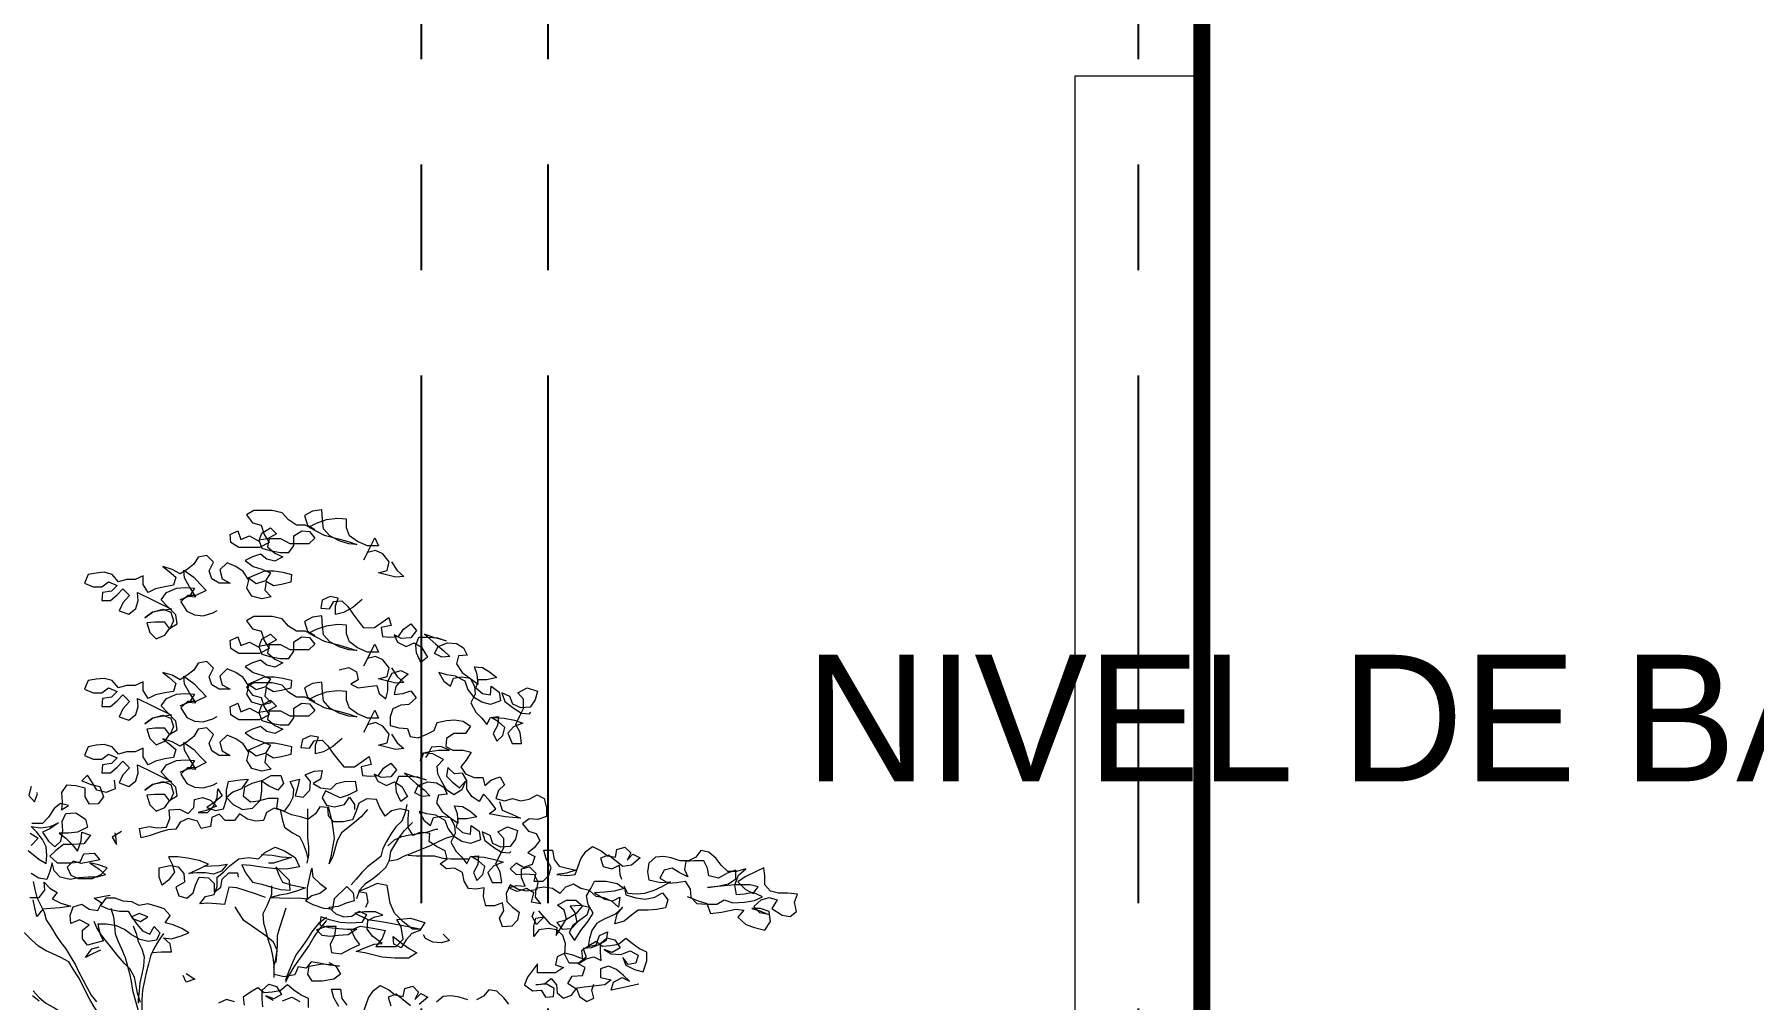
# Model space of a CAD drawing. Header units: metres. Extents: x -58 to 722, y -1100 to 345.
# Drawn here: x 36.077 to 38.116, y 105.857 to 107.001 of the extents above; entities that cross this region are included whole.
import ezdxf

# ---------------------------------------------------------------- set-up
doc = ezdxf.new("R2010")
doc.units = ezdxf.units.M
doc.header["$MEASUREMENT"] = 0
doc.linetypes.add('CENTER2', pattern=[1.125, 0.75, -0.125, 0.125, -0.125])
doc.linetypes.add('CENTERX2', pattern=[4, 2.5, -0.5, 0.5, -0.5])
doc.layers.add('FSR_ARQ_002MURO', color=150, linetype='Continuous', lineweight=30)
doc.layers.add('FSR_ARQ_006ARBOLES', color=74, linetype='Continuous', lineweight=0)
for name, color, linetype in [('FSR_ARQ_010MUROBAJO', 33, 'Continuous'), ('FSR_ARQ_016EJES', 135, 'CENTER2'), ('FSR_ARQ_024LINEACORTE', 10, 'Continuous')]:
    doc.layers.add(name, color=color, linetype=linetype)
doc.styles.add('ESPACIOS', font='GOTHIC.TTF')

# ---------------------------------------------------------------- blocks, each defined once
blk = doc.blocks.new('arboles fsr 01')
at = {"layer": 'FSR_ARQ_006ARBOLES'}
for points in [[(186.2981, -34.7477), (186.2924, -34.7563), (186.2859, -34.762), (186.2938, -34.7627), (186.3109, -34.7585), (186.3024, -34.7563), (186.3002, -34.7477), (186.3067, -34.7399), (186.3138, -34.7363), (186.3217, -34.7384), (186.3253, -34.7456), (186.3146, -34.7241), (186.311, -34.732), (186.3217, -34.732), (186.3317, -34.7277), (186.3396, -34.722), (186.3425, -34.7141), (186.3425, -34.7056), (186.351, -34.7049), (186.3625, -34.7063), (186.3725, -34.7099), (186.3796, -34.7135), (186.3646, -34.7213), (186.3503, -34.7249), (186.341, -34.7277), (186.3324, -34.7306), (186.3403, -34.7299), (186.3496, -34.727), (186.3589, -34.722), (186.3653, -34.7149), (186.3661, -34.7063), (186.3668, -34.6963), (186.3761, -34.6977), (186.3839, -34.702), (186.3811, -34.7113), (186.3739, -34.7156), (186.3832, -34.7113), (186.3918, -34.7113), (186.3997, -34.7063), (186.4061, -34.6992), (186.4161, -34.697), (186.434, -34.6971), (186.4412, -34.7014), (186.4354, -34.7092), (186.4268, -34.7114), (186.424, -34.7207), (186.419, -34.7285), (186.4283, -34.7335), (186.449, -34.7336), (186.4569, -34.7286), (186.4576, -34.7207), (186.4497, -34.7171), (186.4469, -34.7257), (186.4383, -34.7221), (186.429, -34.7271), (186.4261, -34.7192), (186.4175, -34.7142), (186.4118, -34.7199), (186.4204, -34.7249), (186.429, -34.7264), (186.4261, -34.7342), (186.4182, -34.7364), (186.4082, -34.7385), (186.3996, -34.7385), (186.3946, -34.7314), (186.3947, -34.7221), (186.3868, -34.717), (186.3789, -34.7178), (186.3739, -34.7242), (186.3796, -34.7299), (186.3982, -34.7299), (186.4075, -34.7249), (186.419, -34.7249), (186.4204, -34.7328), (186.4132, -34.7392), (186.4054, -34.7428), (186.4132, -34.7471), (186.4211, -34.745), (186.4275, -34.74), (186.4354, -34.7428), (186.4426, -34.7464), (186.4347, -34.7521), (186.4261, -34.755), (186.4175, -34.7586), (186.4225, -34.7664), (186.4318, -34.7693), (186.4397, -34.7636), (186.4232, -34.7564), (186.4139, -34.7564), (186.4054, -34.7578), (186.3968, -34.76), (186.3975, -34.7678), (186.4068, -34.77), (186.4146, -34.7714), (186.4218, -34.7671), (186.4232, -34.7757), (186.4168, -34.7822), (186.4261, -34.7843), (186.4361, -34.7815), (186.4411, -34.7736), (186.439, -34.7657), (186.4447, -34.7571), (186.4518, -34.7522), (186.4604, -34.7486), (186.4676, -34.7557), (186.4654, -34.7643), (186.4576, -34.7686), (186.4683, -34.7686), (186.4754, -34.7643), (186.4783, -34.7565), (186.474, -34.7479), (186.4805, -34.7414), (186.489, -34.7429), (186.4933, -34.75), (186.4998, -34.7551), (186.5069, -34.7594), (186.5148, -34.7551), (186.5241, -34.7522), (186.5176, -34.7572), (186.5112, -34.7629), (186.5133, -34.7708), (186.5219, -34.7722), (186.5312, -34.7744), (186.5384, -34.778), (186.5434, -34.7701), (186.5434, -34.7615), (186.5512, -34.7651), (186.5598, -34.7651), (186.5677, -34.7673), (186.5741, -34.7601), (186.582, -34.758), (186.5899, -34.7587), (186.5977, -34.7602), (186.6013, -34.7687), (186.5927, -34.7723), (186.5841, -34.7723), (186.5777, -34.7673), (186.5691, -34.7709), (186.5748, -34.7766), (186.5834, -34.778), (186.5841, -34.7859), (186.5755, -34.7859), (186.5691, -34.7802), (186.5634, -34.7744), (186.557, -34.7809), (186.5634, -34.788), (186.567, -34.7959), (186.5577, -34.7994), (186.5505, -34.7937), (186.5484, -34.7859), (186.5491, -34.778), (186.5341, -34.7851), (186.5155, -34.7944), (186.5255, -34.7958), (186.5341, -34.7973), (186.5419, -34.803), (186.5341, -34.7973), (186.524, -34.7944), (186.5162, -34.7973), (186.5133, -34.8058), (186.5169, -34.8137), (186.5219, -34.8073), (186.5319, -34.8073), (186.5398, -34.808), (186.5369, -34.8173), (186.5305, -34.8237), (186.5219, -34.8202), (186.5169, -34.813), (186.5097, -34.8087), (186.5112, -34.8001), (186.5198, -34.7915), (186.5255, -34.7851), (186.5205, -34.778), (186.5105, -34.7737), (186.5019, -34.7729), (186.4926, -34.7736), (186.4976, -34.7815), (186.5069, -34.7851), (186.499, -34.7815), (186.4912, -34.7822), (186.4976, -34.7722), (186.5026, -34.7636), (186.5033, -34.7558), (186.4933, -34.7629), (186.4869, -34.7701), (186.4811, -34.7758), (186.4912, -34.7808), (186.4997, -34.7808), (186.5062, -34.7872), (186.5004, -34.7965), (186.4926, -34.8001), (186.484, -34.8008), (186.4747, -34.7979), (186.4704, -34.7958)], [(186.3271, -34.7848), (186.3363, -34.7926), (186.3456, -34.7977), (186.3535, -34.7998), (186.3535, -34.7912), (186.3507, -34.7834), (186.3585, -34.7819), (186.3664, -34.7855), (186.3678, -34.7934), (186.3592, -34.7941), (186.3549, -34.7869), (186.3471, -34.7862), (186.3413, -34.7919), (186.3363, -34.7991), (186.3313, -34.8055), (186.3256, -34.8127), (186.3149, -34.8126), (186.3006, -34.8026), (186.2984, -34.8105), (186.3084, -34.8126), (186.307, -34.8212), (186.2991, -34.8219), (186.2913, -34.8212), (186.2863, -34.8141), (186.2791, -34.809), (186.2734, -34.8155), (186.2791, -34.8226), (186.2884, -34.8234), (186.2955, -34.8198), (186.292, -34.8269), (186.2834, -34.8312), (186.2755, -34.8276), (186.2684, -34.8319), (186.2626, -34.8419), (186.2691, -34.8469), (186.2734, -34.8376), (186.2741, -34.8298), (186.2712, -34.8219), (186.2619, -34.8219), (186.2526, -34.8226), (186.244, -34.8255), (186.2555, -34.8226), (186.2655, -34.819), (186.2541, -34.829), (186.2462, -34.8355), (186.2405, -34.8412), (186.2483, -34.8419), (186.2555, -34.8383), (186.2519, -34.8312), (186.2426, -34.8276), (186.234, -34.8283), (186.2269, -34.8326), (186.2233, -34.8397), (186.2319, -34.8405), (186.234, -34.8483), (186.2283, -34.8569), (186.2197, -34.8633), (186.2125, -34.8683), (186.2133, -34.859), (186.2161, -34.8512), (186.2083, -34.8519), (186.2011, -34.8562), (186.194, -34.8619), (186.204, -34.864), (186.2125, -34.864), (186.2147, -34.8719), (186.2082, -34.8776), (186.2004, -34.8791), (186.1997, -34.8705), (186.1918, -34.8762), (186.1904, -34.8848), (186.2004, -34.8884), (186.2089, -34.8862), (186.2161, -34.8819), (186.2226, -34.8734), (186.2254, -34.8655), (186.2347, -34.8605), (186.2433, -34.8591), (186.2512, -34.8569), (186.2462, -34.8655), (186.2397, -34.8705), (186.2369, -34.8626), (186.229, -34.8612), (186.2204, -34.8626), (186.2161, -34.8705), (186.2154, -34.8784), (186.2197, -34.8869), (186.2147, -34.8962), (186.2089, -34.902), (186.2039, -34.9084), (186.2004, -34.9012), (186.1925, -34.9005), (186.1932, -34.9091), (186.1975, -34.917), (186.1939, -34.9248), (186.1882, -34.9191), (186.186, -34.9112), (186.1925, -34.9055), (186.1996, -34.9012), (186.1868, -34.9019), (186.1767, -34.9041), (186.1682, -34.9069), (186.1775, -34.9105), (186.1832, -34.9169), (186.1789, -34.927), (186.1696, -34.9269), (186.171, -34.9162), (186.1753, -34.9084), (186.1717, -34.9005), (186.1675, -34.8926), (186.1675, -34.8833), (186.1732, -34.8769), (186.1639, -34.8719), (186.1539, -34.8754), (186.156, -34.884), (186.161, -34.8912), (186.1703, -34.8919), (186.1782, -34.8883), (186.1811, -34.8805), (186.1889, -34.8769), (186.1861, -34.8855), (186.1768, -34.8926), (186.1696, -34.8969), (186.1617, -34.8976), (186.1603, -34.8962)], [(186.2981, -34.8524), (186.2924, -34.861), (186.2859, -34.8667), (186.2938, -34.8674), (186.3109, -34.8631), (186.3024, -34.861), (186.3002, -34.8524), (186.3067, -34.8445), (186.3138, -34.841), (186.3217, -34.8431), (186.3253, -34.8503), (186.3146, -34.8288), (186.311, -34.8367), (186.3217, -34.8367), (186.3317, -34.8324), (186.3396, -34.8267), (186.3425, -34.8188), (186.3425, -34.8102), (186.351, -34.8095), (186.3625, -34.811), (186.3725, -34.8146), (186.3796, -34.8181), (186.3646, -34.826), (186.3503, -34.8296), (186.341, -34.8324), (186.3324, -34.8353), (186.3403, -34.8346), (186.3496, -34.8317), (186.3589, -34.8267), (186.3653, -34.8196), (186.3661, -34.811), (186.3668, -34.801), (186.3761, -34.8024), (186.3839, -34.8067), (186.3811, -34.816), (186.3739, -34.8203), (186.3832, -34.816), (186.3918, -34.816), (186.3997, -34.811), (186.4061, -34.8039), (186.4161, -34.8017), (186.434, -34.8017), (186.4412, -34.806), (186.4354, -34.8139), (186.4268, -34.816), (186.424, -34.8253), (186.419, -34.8332), (186.4283, -34.8382), (186.449, -34.8382), (186.4569, -34.8332), (186.4576, -34.8254), (186.4497, -34.8218), (186.4469, -34.8304), (186.4383, -34.8268), (186.429, -34.8318), (186.4261, -34.8239), (186.4175, -34.8189), (186.4118, -34.8246), (186.4204, -34.8296), (186.429, -34.8311), (186.4261, -34.8389), (186.4182, -34.8411), (186.4082, -34.8432), (186.3996, -34.8432), (186.3946, -34.836), (186.3947, -34.8267), (186.3868, -34.8217), (186.3789, -34.8224), (186.3739, -34.8289), (186.3796, -34.8346), (186.3982, -34.8346), (186.4075, -34.8296), (186.419, -34.8296), (186.4204, -34.8375), (186.4132, -34.8439), (186.4054, -34.8475), (186.4132, -34.8518), (186.4211, -34.8497), (186.4275, -34.8447), (186.4354, -34.8475), (186.4426, -34.8511), (186.4347, -34.8568), (186.4261, -34.8597), (186.4175, -34.8632), (186.4225, -34.8711), (186.4318, -34.874), (186.4397, -34.8683), (186.4232, -34.8611), (186.4139, -34.8611), (186.4054, -34.8625), (186.3968, -34.8646), (186.3975, -34.8725), (186.4068, -34.8747), (186.4146, -34.8761), (186.4218, -34.8718), (186.4232, -34.8804), (186.4168, -34.8868), (186.4261, -34.889), (186.4361, -34.8861), (186.4411, -34.8783), (186.439, -34.8704), (186.4447, -34.8618), (186.4518, -34.8568), (186.4604, -34.8533), (186.4676, -34.8604), (186.4654, -34.869), (186.4576, -34.8733), (186.4683, -34.8733), (186.4754, -34.869), (186.4783, -34.8611), (186.474, -34.8526), (186.4805, -34.8461), (186.489, -34.8476), (186.4933, -34.8547), (186.4998, -34.8597), (186.5069, -34.864), (186.5148, -34.8597), (186.5241, -34.8569), (186.5176, -34.8619), (186.5112, -34.8676), (186.5133, -34.8755), (186.5219, -34.8769), (186.5312, -34.8791), (186.5384, -34.8827), (186.5434, -34.8748), (186.5434, -34.8662), (186.5512, -34.8698), (186.5598, -34.8698), (186.5677, -34.872), (186.5741, -34.8648), (186.582, -34.8627), (186.5899, -34.8634), (186.5977, -34.8648), (186.6013, -34.8734), (186.5927, -34.877), (186.5841, -34.877), (186.5777, -34.872), (186.5691, -34.8755), (186.5748, -34.8813), (186.5834, -34.8827), (186.5841, -34.8906), (186.5755, -34.8906), (186.5691, -34.8848), (186.5634, -34.8791), (186.557, -34.8855), (186.5634, -34.8927), (186.567, -34.9006), (186.5577, -34.9041), (186.5505, -34.8984), (186.5484, -34.8905), (186.5491, -34.8827), (186.5341, -34.8898), (186.5155, -34.8991), (186.5255, -34.9005), (186.5341, -34.902), (186.5419, -34.9077), (186.5341, -34.902), (186.524, -34.8991), (186.5162, -34.9019), (186.5133, -34.9105), (186.5169, -34.9184), (186.5219, -34.912), (186.5319, -34.912), (186.5398, -34.9127), (186.5369, -34.922), (186.5305, -34.9284), (186.5219, -34.9248), (186.5169, -34.9177), (186.5097, -34.9134), (186.5112, -34.9048), (186.5198, -34.8962), (186.5255, -34.8898), (186.5205, -34.8826), (186.5105, -34.8783), (186.5019, -34.8776), (186.4926, -34.8783), (186.4976, -34.8862), (186.5069, -34.8898), (186.499, -34.8862), (186.4912, -34.8869), (186.4976, -34.8769), (186.5026, -34.8683), (186.5033, -34.8605), (186.4933, -34.8676), (186.4869, -34.8747), (186.4811, -34.8805), (186.4912, -34.8855), (186.4997, -34.8855), (186.5062, -34.8919), (186.5004, -34.9012), (186.4926, -34.9048), (186.484, -34.9055), (186.4747, -34.9026), (186.4704, -34.9005)], [(186.3496, -34.8542), (186.3403, -34.8521), (186.3325, -34.8564), (186.331, -34.8642), (186.3382, -34.8685), (186.331, -34.8721), (186.321, -34.8706), (186.3124, -34.8699), (186.3103, -34.8778), (186.3038, -34.8828), (186.3017, -34.8749), (186.3017, -34.8656), (186.2974, -34.8577), (186.2888, -34.8549), (186.2817, -34.8584), (186.2881, -34.8642), (186.2938, -34.8706), (186.2953, -34.8785), (186.2867, -34.8778), (186.2788, -34.8749), (186.2738, -34.882), (186.2809, -34.8885), (186.2888, -34.8892), (186.2967, -34.8928), (186.2995, -34.9007), (186.2995, -34.9092), (186.2909, -34.9114), (186.2824, -34.9121), (186.2795, -34.92), (186.2716, -34.9214), (186.263, -34.9178), (186.2559, -34.9142), (186.253, -34.9063), (186.2437, -34.9042), (186.2359, -34.9035), (186.2273, -34.9049), (186.2201, -34.9099), (186.2251, -34.917), (186.2366, -34.9171), (186.2437, -34.9221), (186.2444, -34.9299), (186.2373, -34.9335), (186.2273, -34.9335), (186.2194, -34.9356), (186.2244, -34.9435), (186.2294, -34.9499), (186.2251, -34.9571), (186.2165, -34.9607), (186.2079, -34.9607), (186.2058, -34.9685), (186.1993, -34.9628), (186.1908, -34.9599), (186.1865, -34.9678), (186.1922, -34.9735), (186.195, -34.9814), (186.1864, -34.9835), (186.1786, -34.9814), (186.1707, -34.9835), (186.1621, -34.9821), (186.1543, -34.9778), (186.1471, -34.9813), (186.145, -34.9906), (186.145, -34.9992), (186.1535, -35.0021), (186.1621, -35.0014), (186.1685, -35.0064), (186.1628, -35.0135), (186.155, -35.0157), (186.1514, -35.0228), (186.1571, -35.03), (186.1635, -35.035), (186.1564, -35.0386), (186.1592, -35.0464), (186.1678, -35.0493), (186.175, -35.045), (186.1807, -35.0507), (186.1749, -35.0565), (186.1656, -35.0557), (186.1571, -35.0564), (186.1535, -35.0636), (186.1549, -35.0715), (186.1649, -35.0729), (186.1735, -35.0708), (186.1807, -35.0665), (186.1849, -35.0751), (186.1842, -35.0829), (186.1785, -35.0886), (186.172, -35.0936), (186.1735, -35.1015), (186.1792, -35.1072), (186.1885, -35.108), (186.1914, -35.0994), (186.1871, -35.0922), (186.1885, -35.0844), (186.1964, -35.0872), (186.205, -35.0872), (186.2071, -35.0779), (186.2064, -35.0694), (186.2143, -35.0708), (186.2221, -35.0701), (186.2264, -35.0629), (186.2279, -35.0544), (186.2357, -35.0501), (186.2436, -35.0508), (186.25, -35.0458), (186.2429, -35.0408), (186.2451, -35.0329), (186.2536, -35.0286), (186.2608, -35.0236), (186.2601, -35.0158), (186.2694, -35.0144), (186.2765, -35.0179), (186.2815, -35.0101), (186.2816, -35.0015), (186.2808, -34.9936), (186.2894, -34.9915), (186.298, -34.9936), (186.3044, -34.9986), (186.3095, -34.9901), (186.313, -34.9822), (186.3223, -34.9815), (186.3302, -34.9858), (186.3331, -34.9937), (186.3366, -35.0023), (186.3459, -35.0044), (186.3552, -35.0044), (186.3602, -34.998), (186.361, -34.9901), (186.3688, -34.9894), (186.3731, -34.9966), (186.3803, -35.0016), (186.3881, -34.9994), (186.3967, -34.9973), (186.4046, -34.9937), (186.4139, -34.9909), (186.4217, -34.9952), (186.4246, -35.003), (186.4325, -35.0038), (186.4403, -35.0016), (186.4482, -34.9966), (186.4532, -35.0031), (186.4625, -35.0031), (186.4682, -34.9967), (186.4754, -35.0002), (186.4768, -35.0088), (186.4861, -35.011), (186.4897, -35.0038), (186.499, -35.001), (186.5068, -35.0046), (186.5111, -35.0117), (186.519, -35.0124), (186.5269, -35.0146), (186.5376, -35.0182), (186.5454, -35.0203), (186.5469, -35.011), (186.5376, -35.0089), (186.5297, -35.0103), (186.5204, -35.0096), (186.5169, -35.001), (186.5176, -34.9924), (186.5076, -34.9917), (186.499, -34.996), (186.4933, -34.9902), (186.4926, -34.9824), (186.4847, -34.9802), (186.4768, -34.9831), (186.4711, -34.9888), (186.4811, -34.9931), (186.489, -34.9952), (186.4797, -34.9952), (186.474, -34.9888), (186.4704, -34.9802), (186.4697, -34.9716), (186.4654, -34.9788), (186.4732, -34.9852), (186.4804, -34.9902), (186.4718, -34.9931), (186.4639, -34.9916), (186.4611, -34.9823), (186.4611, -34.973), (186.459, -34.9645), (186.4475, -34.963), (186.4396, -34.9623), (186.4461, -34.9716), (186.4547, -34.9752), (186.4611, -34.9802), (186.4546, -34.9873), (186.4453, -34.9923), (186.4353, -34.9909), (186.4275, -34.983), (186.4261, -34.9737), (186.4261, -34.9637), (186.4168, -34.9587), (186.4075, -34.9587), (186.4046, -34.9666), (186.4103, -34.973), (186.4196, -34.9687), (186.4268, -34.9637), (186.4361, -34.9666), (186.4432, -34.9702), (186.4446, -34.9788), (186.4375, -34.9845), (186.4296, -34.9837), (186.4196, -34.9809), (186.4103, -34.9809), (186.4117, -34.9909), (186.4039, -34.9937), (186.3989, -34.9873), (186.3953, -34.9801), (186.3946, -34.9723), (186.3982, -34.9644), (186.3889, -34.9623), (186.391, -34.9708), (186.3931, -34.9787), (186.3853, -34.9801), (186.3788, -34.973), (186.3781, -34.9644), (186.3832, -34.958), (186.3746, -34.9544), (186.3667, -34.9536), (186.3681, -34.9622), (186.3753, -34.9665), (186.3681, -34.9708), (186.3581, -34.9722), (186.3524, -34.9665), (186.3445, -34.9644), (186.3338, -34.9643), (186.3324, -34.9736), (186.3409, -34.9779), (186.3488, -34.9808), (186.3631, -34.9737), (186.3667, -34.9808), (186.3624, -34.988), (186.3545, -34.9894), (186.3445, -34.9872), (186.3395, -34.9801), (186.3345, -34.9872), (186.3345, -34.9922)], [(186.2981, -34.9178), (186.2924, -34.9264), (186.2859, -34.9321), (186.2938, -34.9328), (186.3109, -34.9286), (186.3024, -34.9264), (186.3002, -34.9178), (186.3067, -34.91), (186.3138, -34.9064), (186.3217, -34.9085), (186.3253, -34.9157), (186.3146, -34.8942), (186.311, -34.9021), (186.3217, -34.9021), (186.3317, -34.8978), (186.3396, -34.8921), (186.3425, -34.8843), (186.3425, -34.8757), (186.351, -34.875), (186.3625, -34.8764), (186.3725, -34.88), (186.3796, -34.8836), (186.3646, -34.8914), (186.3503, -34.895), (186.341, -34.8978), (186.3324, -34.9007), (186.3403, -34.9), (186.3496, -34.8971), (186.3589, -34.8921), (186.3653, -34.885), (186.3661, -34.8764), (186.3668, -34.8664), (186.3761, -34.8678), (186.3839, -34.8721), (186.3811, -34.8814), (186.3739, -34.8857), (186.3832, -34.8814), (186.3918, -34.8814), (186.3997, -34.8764), (186.4061, -34.8693), (186.4161, -34.8672), (186.434, -34.8672), (186.4412, -34.8715), (186.4354, -34.8793), (186.4268, -34.8815), (186.424, -34.8908), (186.419, -34.8986), (186.4283, -34.9036), (186.449, -34.9037), (186.4569, -34.8987), (186.4576, -34.8908), (186.4497, -34.8872), (186.4469, -34.8958), (186.4383, -34.8922), (186.429, -34.8972), (186.4261, -34.8893), (186.4175, -34.8843), (186.4118, -34.89), (186.4204, -34.8951), (186.429, -34.8965), (186.4261, -34.9044), (186.4182, -34.9065), (186.4082, -34.9086), (186.3996, -34.9086), (186.3946, -34.9015), (186.3947, -34.8922), (186.3868, -34.8872), (186.3789, -34.8879), (186.3739, -34.8943), (186.3796, -34.9), (186.3982, -34.9), (186.4075, -34.895), (186.419, -34.895), (186.4204, -34.9029), (186.4132, -34.9093), (186.4054, -34.9129), (186.4132, -34.9172), (186.4211, -34.9151), (186.4275, -34.9101), (186.4354, -34.9129), (186.4426, -34.9165), (186.4347, -34.9222), (186.4261, -34.9251), (186.4175, -34.9287), (186.4225, -34.9365), (186.4318, -34.9394), (186.4397, -34.9337), (186.4232, -34.9265), (186.4139, -34.9265), (186.4054, -34.9279), (186.3968, -34.9301), (186.3975, -34.9379), (186.4068, -34.9401), (186.4146, -34.9415), (186.4218, -34.9372), (186.4232, -34.9458), (186.4168, -34.9523), (186.4261, -34.9544), (186.4361, -34.9516), (186.4411, -34.9437), (186.439, -34.9358), (186.4447, -34.9273), (186.4518, -34.9223), (186.4604, -34.9187), (186.4676, -34.9258), (186.4654, -34.9344), (186.4576, -34.9387), (186.4683, -34.9387), (186.4754, -34.9344), (186.4783, -34.9266), (186.474, -34.918), (186.4805, -34.9116), (186.489, -34.913), (186.4933, -34.9201), (186.4998, -34.9252), (186.5069, -34.9295), (186.5148, -34.9252), (186.5241, -34.9223), (186.5176, -34.9273), (186.5112, -34.933), (186.5133, -34.9409), (186.5219, -34.9423), (186.5312, -34.9445), (186.5384, -34.9481), (186.5434, -34.9402), (186.5434, -34.9316), (186.5512, -34.9352), (186.5598, -34.9352), (186.5677, -34.9374), (186.5741, -34.9302), (186.582, -34.9281), (186.5899, -34.9288), (186.5977, -34.9303), (186.6013, -34.9388), (186.5927, -34.9424), (186.5841, -34.9424), (186.5777, -34.9374), (186.5691, -34.941), (186.5748, -34.9467), (186.5834, -34.9481), (186.5841, -34.956), (186.5755, -34.956), (186.5691, -34.9503), (186.5634, -34.9445), (186.557, -34.951), (186.5634, -34.9581), (186.567, -34.966), (186.5577, -34.9696), (186.5505, -34.9638), (186.5484, -34.956), (186.5491, -34.9481), (186.5341, -34.9552), (186.5155, -34.9645), (186.5255, -34.966), (186.5341, -34.9674), (186.5419, -34.9731), (186.5341, -34.9674), (186.524, -34.9645), (186.5162, -34.9674), (186.5133, -34.976), (186.5169, -34.9838), (186.5219, -34.9774), (186.5319, -34.9774), (186.5398, -34.9781), (186.5369, -34.9874), (186.5305, -34.9938), (186.5219, -34.9903), (186.5169, -34.9831), (186.5097, -34.9788), (186.5112, -34.9702), (186.5198, -34.9617), (186.5255, -34.9552), (186.5205, -34.9481), (186.5105, -34.9438), (186.5019, -34.943), (186.4926, -34.9438), (186.4976, -34.9516), (186.5069, -34.9552), (186.499, -34.9516), (186.4912, -34.9523), (186.4976, -34.9423), (186.5026, -34.9337), (186.5033, -34.9259), (186.4933, -34.933), (186.4869, -34.9402), (186.4811, -34.9459), (186.4912, -34.9509), (186.4997, -34.9509), (186.5062, -34.9574), (186.5004, -34.9666), (186.4926, -34.9702), (186.484, -34.9709), (186.4747, -34.9681), (186.4704, -34.9659)], [(186.3467, -34.9222), (186.356, -34.93), (186.3653, -34.9351), (186.3732, -34.9372), (186.3732, -34.9286), (186.3703, -34.9208), (186.3782, -34.9193), (186.386, -34.9229), (186.3875, -34.9308), (186.3789, -34.9315), (186.3746, -34.9243), (186.3667, -34.9236), (186.361, -34.9293), (186.356, -34.9365), (186.351, -34.9429), (186.3453, -34.9501), (186.3345, -34.95), (186.3202, -34.94), (186.3181, -34.9479), (186.3281, -34.95), (186.3267, -34.9586), (186.3188, -34.9593), (186.3109, -34.9586), (186.3059, -34.9514), (186.2988, -34.9464), (186.293, -34.9529), (186.2988, -34.96), (186.3081, -34.9607), (186.3152, -34.9572), (186.3116, -34.9643), (186.303, -34.9686), (186.2952, -34.965), (186.288, -34.9693), (186.2823, -34.9793), (186.2887, -34.9843), (186.293, -34.975), (186.2937, -34.9672), (186.2909, -34.9593), (186.2816, -34.9593), (186.2723, -34.96), (186.2637, -34.9629), (186.2752, -34.96), (186.2852, -34.9564), (186.2737, -34.9664), (186.2658, -34.9729), (186.2601, -34.9786), (186.268, -34.9793), (186.2751, -34.9757), (186.2716, -34.9686), (186.2623, -34.965), (186.2537, -34.9657), (186.2465, -34.97), (186.243, -34.9771), (186.2515, -34.9779), (186.2537, -34.9857), (186.2479, -34.9943), (186.2394, -35.0007), (186.2322, -35.0057), (186.2329, -34.9964), (186.2358, -34.9886), (186.2279, -34.9893), (186.2208, -34.9936), (186.2136, -34.9993), (186.2236, -35.0014), (186.2322, -35.0014), (186.2343, -35.0093), (186.2279, -35.015), (186.22, -35.0165), (186.2193, -35.0079), (186.2115, -35.0136), (186.21, -35.0222), (186.22, -35.0257), (186.2286, -35.0236), (186.2358, -35.0193), (186.2422, -35.0108), (186.2451, -35.0029), (186.2544, -34.9979), (186.263, -34.9965), (186.2708, -34.9943), (186.2658, -35.0029), (186.2594, -35.0079), (186.2565, -35), (186.2487, -34.9986), (186.2401, -35), (186.2358, -35.0079), (186.2351, -35.0157), (186.2393, -35.0243), (186.2343, -35.0336), (186.2286, -35.0393), (186.2236, -35.0458), (186.22, -35.0386), (186.2121, -35.0379), (186.2129, -35.0465), (186.2171, -35.0544), (186.2136, -35.0622), (186.2078, -35.0565), (186.2057, -35.0486), (186.2121, -35.0429), (186.2193, -35.0386), (186.2064, -35.0393), (186.1964, -35.0415), (186.1878, -35.0443), (186.1971, -35.0479), (186.2028, -35.0543), (186.1985, -35.0643), (186.1892, -35.0643), (186.1907, -35.0536), (186.195, -35.0458), (186.1914, -35.0379), (186.1871, -35.03), (186.1871, -35.0207), (186.1929, -35.0143), (186.1836, -35.0093), (186.1735, -35.0128), (186.1757, -35.0214), (186.1807, -35.0286), (186.19, -35.0293), (186.1979, -35.0257), (186.2007, -35.0179), (186.2086, -35.0143), (186.2057, -35.0229), (186.1964, -35.03), (186.1893, -35.0343), (186.1814, -35.035), (186.18, -35.0336)], [(186.1915, -34.9842), (186.1886, -34.9928), (186.1786, -34.9971), (186.1707, -35.0007), (186.1857, -34.9993), (186.2015, -34.9964), (186.195, -34.9914), (186.2015, -34.9828), (186.2072, -34.9771), (186.2115, -34.9843), (186.2186, -34.9793), (186.2237, -34.9721), (186.2237, -34.9635), (186.228, -34.9564), (186.2358, -34.9571), (186.2423, -34.9507), (186.2437, -34.9593), (186.238, -34.965), (186.2308, -34.9707), (186.2251, -34.9642), (186.2287, -34.9728), (186.2365, -34.9778), (186.2437, -34.9728), (186.2487, -34.9643), (186.2523, -34.9571), (186.253, -34.9493), (186.2466, -34.9428), (186.2573, -34.9371), (186.2666, -34.9364), (186.2694, -34.9443), (186.268, -34.9364), (186.2602, -34.935), (186.2516, -34.9335), (186.2409, -34.9335), (186.2494, -34.9299), (186.2587, -34.9307), (186.2623, -34.9378), (186.2644, -34.9407)], [(186.572, -34.9631), (186.5712, -34.9717), (186.5798, -34.9753), (186.5891, -34.9732), (186.5934, -34.966), (186.5984, -34.9582), (186.6041, -34.9639), (186.5948, -34.9674), (186.5863, -34.9696), (186.5827, -34.9796), (186.5877, -34.9867), (186.5963, -34.9868), (186.6006, -34.9796), (186.6006, -34.971), (186.6099, -34.9689), (186.6192, -34.9682), (186.6242, -34.9753), (186.6234, -34.9846), (186.6241, -34.9925), (186.617, -34.9882), (186.6249, -34.9861), (186.6313, -34.9911), (186.637, -34.9997), (186.6427, -35.0061), (186.6535, -35.0061)], [(186.6549, -35.0154), (186.647, -35.0204), (186.6541, -35.0276)], [(186.657, -35.0326), (186.6463, -35.0412), (186.6391, -35.0454), (186.6384, -35.0376), (186.6391, -35.029), (186.6427, -35.0218), (186.6484, -35.0147), (186.6542, -35.009), (186.6449, -35.0104), (186.6349, -35.009), (186.627, -35.0054), (186.6356, -35.0111), (186.6427, -35.0147), (186.637, -35.0233), (186.6305, -35.029), (186.6248, -35.0233), (186.6227, -35.0132), (186.6234, -35.0039), (186.6198, -34.9961), (186.6098, -34.9954), (186.6005, -35.0018), (186.5984, -35.0096), (186.6084, -35.0147), (186.617, -35.0154), (186.6263, -35.0154), (186.6198, -35.0204), (186.6134, -35.0268), (186.6084, -35.0333), (186.6048, -35.0232), (186.6041, -35.0147), (186.5955, -35.0175), (186.6019, -35.0261), (186.6127, -35.0268), (186.622, -35.0268), (186.6298, -35.0326), (186.6355, -35.0383), (186.6284, -35.0447), (186.6141, -35.0447), (186.6055, -35.044), (186.6019, -35.0361), (186.5919, -35.0354), (186.5862, -35.0418), (186.5962, -35.044), (186.6048, -35.0454), (186.6127, -35.0433), (186.6184, -35.049), (186.6148, -35.0569), (186.6076, -35.0604), (186.5933, -35.0604), (186.5847, -35.0561), (186.579, -35.0497), (186.5876, -35.0468), (186.5962, -35.0447), (186.5869, -35.0511), (186.5805, -35.0568), (186.589, -35.059), (186.5976, -35.059), (186.6069, -35.0597), (186.6155, -35.0612), (186.6255, -35.059), (186.6312, -35.0526), (186.6334, -35.0447), (186.6355, -35.0533), (186.6384, -35.0612), (186.6463, -35.0598), (186.6541, -35.0555)], [(186.6555, -35.0791), (186.6462, -35.0791), (186.6405, -35.0719), (186.6412, -35.064), (186.6355, -35.0698), (186.6284, -35.074), (186.6334, -35.0805), (186.6248, -35.0848), (186.6148, -35.0876), (186.6255, -35.0891), (186.6348, -35.0898), (186.6426, -35.0905), (186.6484, -35.0977), (186.6505, -35.0891), (186.652, -35.0812)], [(186.6542, -34.9696), (186.6563, -34.9782), (186.6506, -34.9847), (186.6478, -34.9768), (186.6485, -34.9754)], [(186.5648, -35.0139), (186.5741, -35.0196), (186.5698, -35.0268), (186.5705, -35.0182), (186.5712, -35.0153)], [(186.0059, -35.0779), (185.9951, -35.0822), (185.9865, -35.085), (185.9829, -35.095), (185.9722, -35.0936), (185.9579, -35.0907), (185.9501, -35.0914), (185.9558, -35.0986), (185.9479, -35.1057), (185.9393, -35.1086), (185.9293, -35.1114), (185.9236, -35.1028), (185.925, -35.0928), (185.9336, -35.09), (185.9422, -35.09), (185.9343, -35.0921), (185.9257, -35.0957), (185.9343, -35.0943), (185.94, -35.0878), (185.9329, -35.0814), (185.925, -35.0792), (185.9172, -35.0814), (185.9222, -35.09), (185.9121, -35.0964), (185.9043, -35.0978), (185.8978, -35.0928), (185.9, -35.0835), (185.8971, -35.0756), (185.9064, -35.0749), (185.9157, -35.0749), (185.9236, -35.0728), (185.9293, -35.0664), (185.9293, -35.0578), (185.9301, -35.0499), (185.9379, -35.0535), (185.9487, -35.0585), (185.9558, -35.0635), (185.9486, -35.0707), (185.9408, -35.075), (185.9358, -35.0685), (185.9436, -35.0664), (185.9587, -35.0664), (185.9858, -35.0693), (185.9758, -35.0678), (185.9651, -35.0657), (185.9579, -35.0607), (185.958, -35.0521), (185.9665, -35.055), (185.9751, -35.06), (185.9844, -35.0578), (185.9859, -35.05), (185.9894, -35.0428), (185.9994, -35.0428), (186.0073, -35.0435), (186.0087, -35.0514), (186.0052, -35.0586), (186.0137, -35.0543), (186.0209, -35.05), (186.0288, -35.0522), (186.033, -35.06), (186.0245, -35.065), (186.0166, -35.0643), (186.008, -35.0629), (186.003, -35.0707), (186.0023, -35.0786), (185.9965, -35.085), (185.9865, -35.0857), (185.9765, -35.0857), (185.9694, -35.0814), (185.9608, -35.0843), (185.9493, -35.0835), (185.9393, -35.0821), (185.9315, -35.0785), (185.9408, -35.0742), (185.9494, -35.0757), (185.9572, -35.0764), (185.9587, -35.0664), (185.9551, -35.0571), (185.9479, -35.0506), (185.9572, -35.0535), (185.9658, -35.0535), (185.9723, -35.0471), (185.9773, -35.0407), (185.9844, -35.0342), (185.9923, -35.0328), (185.9973, -35.0392), (186.0045, -35.0428), (186.013, -35.0428), (186.0216, -35.04), (186.0295, -35.0386), (186.0374, -35.0393), (186.0438, -35.045), (186.0452, -35.0536), (186.0438, -35.0615), (186.0323, -35.0643), (186.0223, -35.0636), (186.0309, -35.0686), (186.0388, -35.0722), (186.0481, -35.0751), (186.0559, -35.0758), (186.0645, -35.0751), (186.0681, -35.0679), (186.0666, -35.0765), (186.0566, -35.0794), (186.0473, -35.0808), (186.038, -35.0786), (186.0302, -35.0743), (186.0252, -35.0815), (186.0273, -35.0893), (186.0359, -35.0908), (186.0445, -35.0915), (186.0545, -35.0915), (186.0609, -35.0965), (186.0681, -35.1023), (186.0773, -35.1051), (186.0752, -35.0951), (186.0695, -35.0887), (186.0774, -35.0958), (186.0874, -35.1001), (186.0952, -35.1044), (186.1002, -35.1116), (186.1024, -35.1194), (186.1038, -35.1273), (186.0959, -35.1259), (186.0924, -35.1166), (186.0845, -35.113), (186.0859, -35.1216), (186.0931, -35.1259), (186.1009, -35.1287), (186.1088, -35.1295), (186.1059, -35.138), (186.1131, -35.1438), (186.1224, -35.1438), (186.1267, -35.1352), (186.126, -35.1245), (186.1288, -35.1166), (186.1346, -35.1109), (186.1431, -35.1095), (186.1524, -35.1109), (186.1574, -35.1174), (186.1574, -35.1073), (186.1553, -35.0995), (186.1474, -35.098), (186.1417, -35.1052), (186.1346, -35.1087), (186.1353, -35.1166), (186.1303, -35.1087), (186.1253, -35.1002), (186.1274, -35.0916), (186.1339, -35.0866), (186.1253, -35.0816), (186.116, -35.0816), (186.1095, -35.0873), (186.116, -35.0951), (186.1267, -35.1016), (186.1346, -35.1037), (186.1296, -35.1102), (186.1203, -35.1095), (186.1145, -35.1037), (186.1167, -35.0937), (186.1217, -35.0873), (186.111, -35.0866), (186.1024, -35.0887), (186.1052, -35.0966), (186.1124, -35.1016), (186.1188, -35.1066), (186.1224, -35.1137), (186.1174, -35.1216), (186.111, -35.1116), (186.1038, -35.1023), (186.0988, -35.0944), (186.1038, -35.0858), (186.1053, -35.0773), (186.101, -35.0701), (186.0974, -35.0629), (186.086, -35.0629), (186.0752, -35.0651), (186.0681, -35.0701), (186.0781, -35.0729), (186.0874, -35.0737), (186.0974, -35.0744), (186.0874, -35.0808), (186.0795, -35.0822), (186.0724, -35.0787), (186.0738, -35.0887), (186.0802, -35.083), (186.0881, -35.0794), (186.096, -35.078), (186.1024, -35.0722), (186.111, -35.0701), (186.1181, -35.0658), (186.126, -35.0687), (186.1317, -35.0751), (186.1389, -35.0701), (186.1475, -35.0687), (186.1553, -35.0701), (186.156, -35.0787), (186.151, -35.0852), (186.1596, -35.0837), (186.1575, -35.0744), (186.1646, -35.0702), (186.1739, -35.073), (186.1825, -35.0695), (186.1746, -35.0673), (186.1661, -35.068), (186.1696, -35.0594), (186.1697, -35.0509), (186.1618, -35.0487), (186.1553, -35.0551), (186.1575, -35.063), (186.1482, -35.063), (186.1425, -35.0573), (186.1403, -35.0494), (186.1453, -35.0408), (186.1475, -35.0322), (186.1389, -35.0322), (186.1375, -35.0415), (186.1325, -35.048), (186.1246, -35.0501), (186.116, -35.0522), (186.1253, -35.0551), (186.1346, -35.0565), (186.1246, -35.0572), (186.1167, -35.0565), (186.111, -35.0408), (186.106, -35.0336), (186.0996, -35.0286), (186.091, -35.0329), (186.0846, -35.0379), (186.0767, -35.0393), (186.0753, -35.0315), (186.0674, -35.0293), (186.0617, -35.035), (186.0652, -35.0422), (186.0595, -35.0364), (186.0524, -35.04), (186.0609, -35.0472), (186.0695, -35.0486), (186.0838, -35.0372), (186.0917, -35.0401), (186.0888, -35.0486), (186.0803, -35.0508), (186.0731, -35.0472), (186.0724, -35.0565), (186.0709, -35.0608)], [(186.2815, -35.0372), (186.2737, -35.038), (186.2558, -35.0379), (186.2472, -35.0401), (186.2393, -35.0408), (186.2214, -35.0408)], [(186.4224, -35.0789), (186.4324, -35.0753), (186.451, -35.0696), (186.4589, -35.0689), (186.461, -35.0782), (186.4631, -35.086), (186.471, -35.0853), (186.4796, -35.0846), (186.4875, -35.0854), (186.4817, -35.0782), (186.4732, -35.076), (186.4703, -35.0682), (186.4703, -35.0589), (186.4639, -35.0539), (186.4575, -35.0474), (186.4489, -35.041), (186.4389, -35.0395), (186.4296, -35.041), (186.4231, -35.0345), (186.4131, -35.0295), (186.4038, -35.0331), (186.3931, -35.0395), (186.3888, -35.0488), (186.4002, -35.0509), (186.4095, -35.051), (186.4238, -35.0495), (186.4374, -35.0474), (186.446, -35.0467), (186.4424, -35.0546), (186.4353, -35.0639), (186.426, -35.066), (186.4167, -35.0688), (186.4074, -35.071), (186.3981, -35.0717), (186.3988, -35.0624), (186.4124, -35.0488), (186.4095, -35.0567), (186.4059, -35.0638), (186.3974, -35.0667), (186.3831, -35.0695), (186.3909, -35.0724), (186.4009, -35.0753), (186.4088, -35.0767), (186.4174, -35.0789), (186.3995, -35.0796), (186.3902, -35.0795), (186.3809, -35.0803), (186.3809, -35.0695), (186.3788, -35.0588), (186.3766, -35.0502), (186.3759, -35.0588), (186.3688, -35.0652), (186.3623, -35.0702), (186.3687, -35.0752), (186.3766, -35.0774), (186.383, -35.0824), (186.3759, -35.086), (186.3652, -35.0895), (186.3559, -35.0902), (186.3544, -35.0802), (186.3423, -35.0681), (186.3358, -35.0745), (186.3351, -35.0824), (186.343, -35.0845), (186.3508, -35.0881), (186.3601, -35.0888), (186.353, -35.0952), (186.3451, -35.0981), (186.3373, -35.0974), (186.3301, -35.0924), (186.3229, -35.0959), (186.3272, -35.1038), (186.3387, -35.1045), (186.3487, -35.1038), (186.3594, -35.101), (186.368, -35.0981), (186.3687, -35.106), (186.3601, -35.1088), (186.3501, -35.1095), (186.3415, -35.1103), (186.3322, -35.1102), (186.3408, -35.116), (186.3508, -35.1167), (186.3587, -35.1174), (186.3666, -35.1167), (186.3723, -35.111), (186.3623, -35.1074), (186.353, -35.1074), (186.3544, -35.1167), (186.3587, -35.1253), (186.3572, -35.1332), (186.3479, -35.1346), (186.3387, -35.1296), (186.3294, -35.1253), (186.3344, -35.1188), (186.338, -35.111), (186.3287, -35.1074), (186.3144, -35.1095), (186.3043, -35.1116), (186.3072, -35.1195), (186.3136, -35.1274), (186.2936, -35.1274), (186.2865, -35.1202), (186.2886, -35.1081), (186.2929, -35.1009), (186.2793, -35.0995), (186.265, -35.1037), (186.27, -35.1116), (186.2779, -35.1145), (186.2836, -35.1209), (186.2886, -35.1288), (186.2957, -35.1252), (186.2965, -35.1174), (186.2886, -35.1238), (186.2807, -35.1295), (186.2729, -35.1338), (186.2814, -35.1388), (186.2943, -35.1388), (186.3072, -35.1381), (186.3243, -35.1338), (186.3329, -35.1324), (186.3229, -35.1281), (186.3151, -35.1252), (186.3072, -35.1245), (186.3165, -35.1174), (186.3222, -35.1102), (186.3215, -35.1017), (186.3144, -35.0981), (186.3065, -35.0966), (186.3137, -35.0931), (186.3251, -35.0931), (186.3344, -35.0945), (186.3215, -35.1009), (186.3058, -35.1031), (186.29, -35.1059), (186.2765, -35.1088), (186.2686, -35.1102), (186.2772, -35.1102), (186.2865, -35.1031), (186.2951, -35.0945), (186.2994, -35.0845), (186.3022, -35.0673), (186.3123, -35.0652), (186.323, -35.0702), (186.3308, -35.0731), (186.323, -35.0745), (186.3215, -35.0838), (186.3237, -35.0888)], [(186.4267, -35.0367), (186.416, -35.0374), (186.4067, -35.0388), (186.3967, -35.0395), (186.4045, -35.0417), (186.4145, -35.0452), (186.4195, -35.0452)], [(186.4839, -35.0482), (186.4682, -35.0474), (186.4603, -35.046), (186.466, -35.0532), (186.4739, -35.056), (186.4818, -35.0546), (186.4903, -35.0546), (186.4982, -35.0553), (186.4875, -35.0503), (186.4789, -35.046), (186.4882, -35.0424), (186.4997, -35.0403), (186.509, -35.0389), (186.5183, -35.0389), (186.5147, -35.046), (186.5125, -35.0539), (186.5182, -35.0618), (186.5247, -35.0668), (186.5275, -35.0589), (186.5275, -35.0496), (186.5168, -35.0475), (186.5089, -35.0489), (186.5032, -35.0553), (186.5025, -35.0639), (186.5111, -35.0689), (186.5082, -35.0775), (186.5003, -35.0796), (186.4939, -35.0746), (186.4918, -35.0668), (186.4882, -35.0589), (186.4789, -35.0596), (186.4732, -35.0653), (186.4732, -35.0739), (186.4667, -35.0689), (186.4653, -35.061), (186.4589, -35.0546), (186.4503, -35.0546), (186.4496, -35.0589)], [(186.4144, -35.1482), (186.4123, -35.1396), (186.4109, -35.1311), (186.4145, -35.1232), (186.4223, -35.1168), (186.4438, -35.1018), (186.4495, -35.0932), (186.4524, -35.0882)], [(186.5346, -35.1333), (186.5253, -35.1326), (186.5153, -35.1326), (186.5167, -35.1247), (186.5232, -35.119), (186.5153, -35.1197), (186.506, -35.1168), (186.4982, -35.114), (186.5053, -35.1097), (186.5139, -35.1061), (186.5218, -35.104), (186.5168, -35.0968), (186.5225, -35.0904), (186.5304, -35.0875), (186.5389, -35.0854), (186.5475, -35.0868), (186.5547, -35.0833), (186.5633, -35.0826), (186.5711, -35.0797), (186.5804, -35.0797), (186.5854, -35.0869), (186.5783, -35.0904), (186.5668, -35.0926), (186.5583, -35.0926), (186.554, -35.0997), (186.5461, -35.1026), (186.5389, -35.0983), (186.5475, -35.0947), (186.5547, -35.0983), (186.5497, -35.1054), (186.5439, -35.1119), (186.5368, -35.1154), (186.5325, -35.1076), (186.5268, -35.114), (186.5303, -35.1212), (186.5382, -35.1226), (186.5468, -35.1205), (186.5554, -35.1155), (186.5618, -35.1105), (186.5697, -35.1069), (186.5797, -35.1055), (186.5883, -35.1055), (186.5861, -35.1148), (186.5825, -35.1219), (186.5983, -35.1262), (186.6033, -35.1198), (186.6033, -35.1112), (186.5969, -35.1062), (186.6062, -35.1012), (186.6147, -35.1048), (186.6155, -35.0969), (186.6126, -35.0883), (186.604, -35.0855), (186.5969, -35.0905), (186.5883, -35.0919), (186.5847, -35.0847), (186.5919, -35.0797), (186.5819, -35.0776), (186.5761, -35.0769)], [(186.1527, -35.0922), (186.1477, -35.0986), (186.1549, -35.1058), (186.1592, -35.0979), (186.157, -35.0929)], [(186.0537, -35.1646), (186.0644, -35.1668), (186.073, -35.1689), (186.0809, -35.1704), (186.0787, -35.1625), (186.0702, -35.1582), (186.063, -35.1618), (186.0687, -35.1561), (186.0759, -35.1503), (186.0838, -35.1468), (186.0916, -35.1496), (186.0916, -35.1582), (186.0809, -35.1604), (186.0873, -35.1654), (186.0959, -35.1661), (186.1073, -35.1675), (186.1166, -35.169), (186.1238, -35.164), (186.1195, -35.1568), (186.1095, -35.1561), (186.1066, -35.1482), (186.1138, -35.1447), (186.1059, -35.1396), (186.0981, -35.1375), (186.0909, -35.1411), (186.0916, -35.1332), (186.0916, -35.1246), (186.0852, -35.1189), (186.0773, -35.121), (186.0723, -35.1289), (186.0802, -35.1332), (186.0881, -35.1303), (186.0809, -35.1346), (186.0716, -35.1353), (186.0623, -35.1317), (186.0544, -35.136), (186.0566, -35.1439), (186.0644, -35.1453), (186.0695, -35.1382), (186.0666, -35.146), (186.058, -35.1503), (186.0494, -35.1525), (186.0459, -35.1417), (186.0459, -35.1331), (186.053, -35.1296), (186.0602, -35.1246), (186.0666, -35.1196), (186.0738, -35.1253), (186.0816, -35.1267), (186.0895, -35.1275), (186.0959, -35.1225), (186.1031, -35.1268), (186.1102, -35.1318), (186.1095, -35.1396), (186.1188, -35.1361), (186.1267, -35.1339), (186.1345, -35.1375), (186.136, -35.1454), (186.1281, -35.1482), (186.136, -35.1533), (186.1538, -35.1533), (186.1538, -35.1447), (186.1638, -35.1576), (186.1667, -35.1654), (186.1588, -35.1712), (186.1502, -35.1704), (186.146, -35.1776), (186.1381, -35.1769), (186.1374, -35.169), (186.1445, -35.1647), (186.1553, -35.1654), (186.1467, -35.164), (186.1402, -35.159), (186.1352, -35.1654), (186.1345, -35.1733), (186.1281, -35.1783), (186.1202, -35.1754), (186.1152, -35.169), (186.1123, -35.1768), (186.1052, -35.1818), (186.098, -35.1783), (186.1002, -35.1704), (186.098, -35.1647)], [(186.2471, -35.1152), (186.2407, -35.1216), (186.2485, -35.1238), (186.2571, -35.123), (186.2643, -35.1195), (186.2664, -35.1159)], [(186.5854, -35.1312), (186.5933, -35.1348), (186.6004, -35.1384), (186.594, -35.1298), (186.5868, -35.1276)], [(186.3601, -35.1432), (186.3529, -35.1467), (186.3486, -35.1546), (186.3551, -35.1596), (186.3665, -35.1618), (186.3765, -35.1618), (186.3808, -35.1546), (186.3794, -35.1468), (186.3665, -35.1446), (186.3579, -35.1453), (186.3494, -35.1467), (186.3594, -35.146), (186.3694, -35.1439), (186.3773, -35.1425), (186.3823, -35.1489), (186.3901, -35.1475), (186.3937, -35.1554), (186.4044, -35.1575), (186.4123, -35.1554), (186.4137, -35.1547)], [(186.501, -35.154), (186.4924, -35.1597), (186.501, -35.1626), (186.5038, -35.1562)], [(186.182, -35.1845), (186.187, -35.1781), (186.1941, -35.1716), (186.202, -35.1702), (186.207, -35.1766), (186.2142, -35.1802)], [(186.2227, -35.1802), (186.2313, -35.1774), (186.2392, -35.176), (186.2471, -35.1767), (186.2535, -35.1824)], [(186.35, -35.1868), (186.3551, -35.1782), (186.3572, -35.1696), (186.3486, -35.1696), (186.3472, -35.1789), (186.3422, -35.1853)], [(186.3264, -35.1939), (186.3207, -35.1782), (186.3157, -35.171), (186.3093, -35.166), (186.3007, -35.1703), (186.2943, -35.1753), (186.2864, -35.1767), (186.285, -35.1688), (186.2771, -35.1667), (186.2714, -35.1724), (186.275, -35.1796), (186.2692, -35.1738), (186.2621, -35.1774), (186.2707, -35.1846)], [(186.2792, -35.186), (186.2936, -35.1746), (186.3014, -35.1774), (186.2986, -35.186)], [(186.4251, -35.1869), (186.4259, -35.179), (186.4259, -35.1704), (186.4194, -35.1647), (186.4116, -35.1668), (186.4066, -35.1747), (186.4144, -35.179), (186.4223, -35.1761), (186.4151, -35.1804)], [(186.4058, -35.1811), (186.3965, -35.1775), (186.3887, -35.1818)], [(186.3801, -35.1875), (186.3801, -35.1789), (186.3872, -35.1754), (186.3944, -35.1704), (186.4008, -35.1654), (186.408, -35.1711), (186.4159, -35.1725), (186.4237, -35.1733), (186.4302, -35.1683), (186.4373, -35.1726), (186.4445, -35.1776), (186.4437, -35.1854)], [(186.453, -35.1819), (186.4609, -35.1797), (186.4688, -35.1833)]]:
    blk.add_lwpolyline(points, dxfattribs=at)
at = {"layer": 'FSR_ARQ_006ARBOLES', "color": 35}
for points in [[(186.283, -34.9872), (186.2844, -34.9951), (186.288, -35.0036), (186.2937, -35.0094), (186.2987, -35.0165), (186.303, -35.0237), (186.3066, -35.0308), (186.3087, -35.0387), (186.3216, -35.0487), (186.3273, -35.0545), (186.333, -35.0609), (186.338, -35.0666)], [(186.3323, -35.0802), (186.3294, -35.0716), (186.3237, -35.0652), (186.3165, -35.0602), (186.3101, -35.0552), (186.3037, -35.0494), (186.3001, -35.0423), (186.2987, -35.0337), (186.2901, -35.0194), (186.2851, -35.0129), (186.2773, -35.0051)], [(186.3216, -34.9922), (186.328, -34.9994), (186.3345, -35.0051), (186.3473, -35.0151), (186.3516, -35.023), (186.3559, -35.0387), (186.3595, -35.0459), (186.3573, -35.0373), (186.3559, -35.0294), (186.3545, -35.0209), (186.3552, -35.013), (186.3566, -35.0037), (186.3602, -34.9894)], [(186.381, -34.9916), (186.381, -35.0202), (186.3802, -35.0288), (186.3802, -35.0373), (186.3816, -35.0452)], [(186.4082, -34.9923), (186.406, -35.0016), (186.4038, -35.0095), (186.396, -35.0152), (186.3888, -35.0188), (186.3852, -35.0259), (186.3824, -35.0338), (186.3809, -35.0395)], [(186.3008, -35.043), (186.2922, -35.0415), (186.2851, -35.038), (186.2772, -35.0351), (186.2694, -35.0315), (186.2601, -35.0279), (186.2515, -35.0236), (186.2436, -35.02), (186.2379, -35.0186)], [(186.3016, -35.028), (186.2951, -35.0222), (186.288, -35.0187), (186.2801, -35.0172), (186.2715, -35.0158), (186.2622, -35.0143), (186.2544, -35.0115), (186.2522, -35.0115)], [(186.4167, -35.0674), (186.4167, -35.076), (186.4209, -35.0867), (186.4252, -35.0953), (186.4245, -35.1039), (186.4223, -35.1118), (186.4202, -35.1203), (186.4173, -35.1289), (186.4152, -35.1382), (186.4144, -35.1461), (186.4144, -35.1582)], [(186.652, -35.0633), (186.6505, -35.0712), (186.6484, -35.0791), (186.6412, -35.0934), (186.6391, -35.1012), (186.634, -35.1091), (186.6298, -35.1162), (186.6247, -35.1234), (186.6197, -35.1298), (186.6154, -35.137), (186.6104, -35.1455), (186.6068, -35.1527), (186.6025, -35.1606), (186.599, -35.1677), (186.5947, -35.1756), (186.5896, -35.182)], [(186.546, -35.1827), (186.5489, -35.1734), (186.5518, -35.1576), (186.5561, -35.1498), (186.5618, -35.1441), (186.5682, -35.1369), (186.5782, -35.1241), (186.5847, -35.1162), (186.589, -35.109), (186.5919, -35.1026)], [(186.4023, -35.0896), (186.4088, -35.1089), (186.4109, -35.1168), (186.4109, -35.1261), (186.4116, -35.1353), (186.4123, -35.1432)], [(186.5754, -35.0897), (186.5726, -35.0983), (186.5718, -35.1069), (186.5711, -35.1148), (186.5682, -35.1226), (186.5647, -35.1298), (186.5611, -35.1383), (186.5568, -35.1541), (186.5553, -35.1619), (186.5539, -35.1705), (186.5517, -35.1791), (186.5489, -35.1884), (186.5481, -35.192)], [(186.3623, -35.0988), (186.3701, -35.1046), (186.3766, -35.1131), (186.3816, -35.121), (186.3873, -35.1289), (186.3923, -35.1353), (186.3959, -35.1432), (186.3994, -35.1518), (186.4023, -35.1597), (186.403, -35.1611)], [(186.3623, -35.1017), (186.3694, -35.1103), (186.3744, -35.1174), (186.3794, -35.126), (186.3944, -35.1475), (186.3987, -35.1546), (186.4023, -35.1618), (186.4023, -35.1625)], [(186.5532, -35.1069), (186.5504, -35.1147), (186.5482, -35.1226), (186.5446, -35.1297), (186.5425, -35.1376), (186.5432, -35.1469), (186.5446, -35.1548), (186.5467, -35.1634), (186.5475, -35.1712), (186.5482, -35.1798), (186.5482, -35.1834)], [(186.5746, -35.2156), (186.5796, -35.2092), (186.5825, -35.2013), (186.5868, -35.1942), (186.5918, -35.187), (186.5961, -35.1799), (186.6068, -35.1584), (186.6126, -35.1498), (186.6169, -35.1427), (186.6247, -35.1384), (186.6326, -35.1348), (186.6398, -35.1313), (186.6469, -35.127), (186.6533, -35.1213), (186.6591, -35.1156), (186.6655, -35.1098), (186.6734, -35.1034), (186.6798, -35.097), (186.6827, -35.0927)], [(186.5232, -35.1147), (186.5282, -35.1219), (186.5325, -35.129), (186.536, -35.1369), (186.5382, -35.1448), (186.5403, -35.1533), (186.5425, -35.1626), (186.5439, -35.1705), (186.5446, -35.1798), (186.5446, -35.1984)], [(186.6461, -35.1813), (186.6526, -35.1763)], [(186.6519, -35.1713), (186.6461, -35.1778), (186.6397, -35.1835), (186.6318, -35.1878), (186.6247, -35.192), (186.6175, -35.1956), (186.6096, -35.1992), (186.5953, -35.2063), (186.5875, -35.2106), (186.5717, -35.2206), (186.5703, -35.222)]]:
    blk.add_lwpolyline(points, dxfattribs=at)

msp = doc.modelspace()

# ---------------------------------------------------------------- linework, layer by layer
at = {"layer": 'FSR_ARQ_002MURO', "lineweight": 0, "const_width": 0.02}
msp.add_lwpolyline([(37.4614, 103.9715), (37.4614, 108.7515)], dxfattribs=at)
at = {"layer": 'FSR_ARQ_010MUROBAJO', "lineweight": 0}
for p, q in [((37.3114, 103.9715), (37.3114, 106.9515)), ((37.3114, 106.9515), (37.4614, 106.9515))]:
    msp.add_line(p, q, dxfattribs=at)
at = {"layer": 'FSR_ARQ_016EJES', "linetype": 'CENTERX2', "ltscale": 0.25}
for p, q in [((36.5364, 103.9715), (36.5364, 116.7671)), ((36.6864, 103.9715), (36.6864, 115.3831)), ((37.3864, 103.9715), (37.3864, 115.3831))]:
    msp.add_line(p, q, dxfattribs=at)

# ---------------------------------------------------------------- block references
at = {"layer": 'FSR_ARQ_006ARBOLES', "xscale": -1.2, "yscale": 1.2, "zscale": 1.2}
msp.add_blockref('arboles fsr 01', (260.0584, 148.073), dxfattribs=at)

# ---------------------------------------------------------------- texts
at = {"layer": 'FSR_ARQ_024LINEACORTE', "insert": (37.0497, 106.2657), "char_height": 0.15, "attachment_point": 1, "style": 'ESPACIOS'}
msp.add_mtext_dynamic_manual_height_columns('\\pxqc;NIVEL DE BANQUETA', width=1.955999, gutter_width=0.75, heights=[0], dxfattribs=at)

doc.saveas('drawing.dxf')
